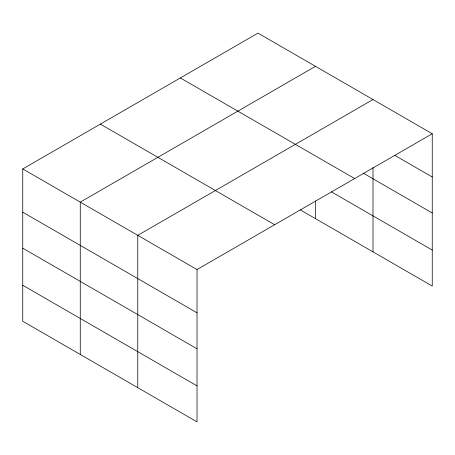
<?xml version="1.0" encoding="UTF-8"?>
<svg xmlns="http://www.w3.org/2000/svg" width="455" height="455" viewBox="0 0 455 455"><rect width="100%" height="100%" fill="white"/><g stroke="black" fill="none" stroke-linecap="round" stroke-linejoin="round"><path stroke-width="0.68" d="M22.75 168.936L197.021 269.553L197.021 421.87L22.75 321.253L22.75 168.936L257.979 33.13L432.25 133.747L432.25 286.064L300.192 209.818M315.486 66.333L80.262 202.139L80.262 354.456M372.998 99.537L137.768 235.343L137.768 387.66M197.021 269.553L432.25 133.747M394.986 155.485L432.25 177.001M363.209 173.127L432.25 212.991M180.351 77.947L354.627 178.559M331.394 191.845L432.25 250.074M100.373 124.118L274.649 224.736M22.75 212.189L197.021 312.807M22.75 248.18L197.021 348.797M22.75 285.262L197.021 385.88M372.998 167.491L372.998 251.854M315.486 201.008L315.486 218.65"/></g></svg>
